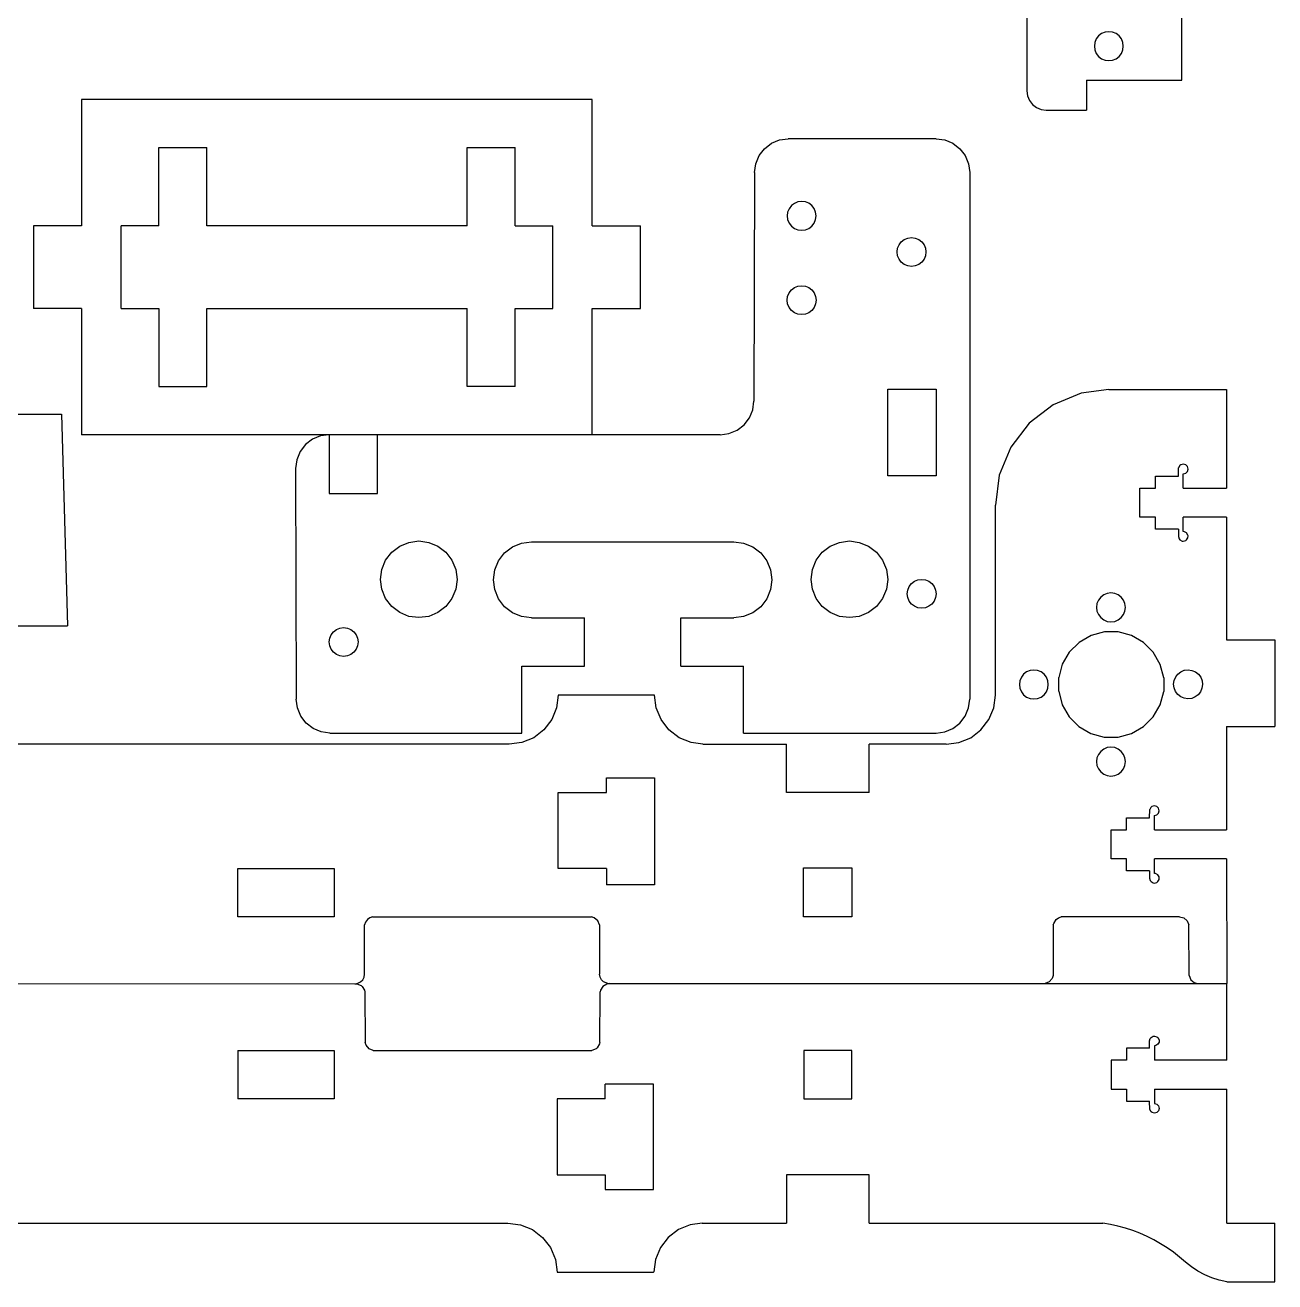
# Model space of a CAD drawing. Extents: x -275 to 319, y -186 to 206.
# Drawn here: x -101.9 to 27.9, y -185.7 to -55.2 of the extents above; entities that cross this region are included whole.
import ezdxf

# ---------------------------------------------------------------- set-up
doc = ezdxf.new("R2010")
doc.units = 0
doc.layers.get('0').update_dxf_attribs({"linetype": 'CONTINUOUS'})

msp = doc.modelspace()

# ---------------------------------------------------------------- linework, layer by layer
for p, q in [((2.11, -44.49), (2.12, -62.06)), ((18.21, -60.95), (18.21, -49.96)), ((10.24, -55.98), (9.88, -56.13)), ((10.63, -55.93), (10.24, -55.98)), ((11.02, -55.98), (10.63, -55.93)), ((11.38, -56.13), (11.02, -55.98)), ((9.18, -57.04), (9.13, -57.43)), ((9.33, -56.68), (9.18, -57.04)), ((9.57, -56.37), (9.33, -56.68)), ((9.88, -56.13), (9.57, -56.37)), ((11.69, -56.37), (11.38, -56.13)), ((11.93, -56.68), (11.69, -56.37)), ((12.08, -57.04), (11.93, -56.68)), ((12.13, -57.43), (12.08, -57.04)), ((9.13, -57.43), (9.18, -57.82)), ((9.18, -57.82), (9.33, -58.18)), ((9.33, -58.18), (9.57, -58.49)), ((9.57, -58.49), (9.88, -58.73)), ((11.38, -58.73), (11.69, -58.49)), ((11.69, -58.49), (11.93, -58.18)), ((11.93, -58.18), (12.08, -57.82)), ((12.08, -57.82), (12.13, -57.43)), ((9.88, -58.73), (10.24, -58.88)), ((10.24, -58.88), (10.63, -58.93)), ((10.63, -58.93), (11.02, -58.88)), ((11.02, -58.88), (11.38, -58.73)), ((8.32, -60.95), (18.21, -60.95)), ((8.32, -60.95), (8.32, -64.06)), ((2.12, -62.06), (2.19, -62.58)), ((2.19, -62.58), (2.39, -63.06)), ((-43, -62.96), (-96, -62.96)), ((-96, -62.96), (-96, -76.07)), ((-43, -76.07), (-43, -62.96)), ((2.39, -63.06), (2.71, -63.48)), ((2.71, -63.48), (3.12, -63.79)), ((3.12, -63.79), (3.6, -63.99)), ((3.6, -63.99), (4.12, -64.06)), ((4.12, -64.06), (8.32, -64.06)), ((-25.12, -68.07), (-24.39, -67.51)), ((-24.39, -67.51), (-23.55, -67.16)), ((-23.55, -67.16), (-22.64, -67.04)), ((-7.3, -67.04), (-22.64, -67.04)), ((-7.3, -67.04), (-6.39, -67.16)), ((-6.39, -67.16), (-5.55, -67.51)), ((-5.55, -67.51), (-4.82, -68.07)), ((-87.99, -76.07), (-87.99, -67.96)), ((-87.99, -67.96), (-83, -67.96)), ((-83, -76.07), (-83, -67.96)), ((-55.99, -76.07), (-55.99, -67.96)), ((-55.99, -67.96), (-51, -67.96)), ((-51, -76.07), (-51, -67.96)), ((-26.02, -69.64), (-25.67, -68.79)), ((-25.67, -68.79), (-25.12, -68.07)), ((-4.82, -68.07), (-4.27, -68.79)), ((-4.27, -68.79), (-3.92, -69.64)), ((-26.14, -70.54), (-26.02, -69.64)), ((-3.92, -69.64), (-3.8, -70.54)), ((-26.14, -70.54), (-26.21, -94.26)), ((-3.8, -70.54), (-3.8, -125.21)), ((-22.56, -74.3), (-22.71, -74.66)), ((-22.32, -73.98), (-22.56, -74.3)), ((-22.01, -73.75), (-22.32, -73.98)), ((-21.65, -73.59), (-22.01, -73.75)), ((-21.26, -73.54), (-21.65, -73.59)), ((-20.87, -73.59), (-21.26, -73.54)), ((-20.51, -73.74), (-20.87, -73.59)), ((-20.2, -73.98), (-20.51, -73.74)), ((-19.96, -74.29), (-20.2, -73.98)), ((-19.81, -74.65), (-19.96, -74.29)), ((-22.71, -74.66), (-22.76, -75.05)), ((-22.76, -75.05), (-22.71, -75.43)), ((-22.71, -75.43), (-22.56, -75.8)), ((-19.96, -75.79), (-19.81, -75.43)), ((-19.76, -75.04), (-19.81, -74.65)), ((-19.81, -75.43), (-19.76, -75.04)), ((-101, -76.07), (-101, -84.65)), ((-96, -76.07), (-101, -76.07)), ((-91.89, -84.65), (-91.89, -76.07)), ((-87.99, -76.07), (-91.89, -76.07)), ((-55.99, -76.07), (-83, -76.07)), ((-51, -76.07), (-47.1, -76.07)), ((-47.1, -84.65), (-47.1, -76.07)), ((-43, -76.07), (-38, -76.07)), ((-38, -84.65), (-38, -76.07)), ((-22.56, -75.8), (-22.32, -76.11)), ((-22.32, -76.11), (-22.01, -76.34)), ((-22.01, -76.34), (-21.64, -76.49)), ((-21.64, -76.49), (-21.25, -76.54)), ((-21.25, -76.54), (-20.87, -76.49)), ((-20.87, -76.49), (-20.51, -76.34)), ((-20.51, -76.34), (-20.2, -76.1)), ((-20.2, -76.1), (-19.96, -75.79)), ((-11.3, -78.4), (-11.15, -78.04)), ((-11.15, -78.04), (-10.91, -77.73)), ((-10.91, -77.73), (-10.6, -77.49)), ((-10.6, -77.49), (-10.23, -77.34)), ((-10.23, -77.34), (-9.85, -77.29)), ((-9.85, -77.29), (-9.46, -77.34)), ((-9.46, -77.34), (-9.1, -77.49)), ((-9.1, -77.49), (-8.79, -77.73)), ((-8.79, -77.73), (-8.55, -78.04)), ((-8.55, -78.04), (-8.4, -78.4)), ((-11.35, -78.79), (-11.3, -78.4)), ((-11.3, -79.18), (-11.35, -78.79)), ((-11.15, -79.54), (-11.3, -79.18)), ((-10.91, -79.85), (-11.15, -79.54)), ((-8.55, -79.54), (-8.79, -79.85)), ((-8.4, -79.18), (-8.55, -79.54)), ((-8.4, -78.4), (-8.35, -78.79)), ((-8.35, -78.79), (-8.4, -79.18)), ((-10.6, -80.09), (-10.91, -79.85)), ((-10.23, -80.24), (-10.6, -80.09)), ((-9.85, -80.29), (-10.23, -80.24)), ((-9.46, -80.24), (-9.85, -80.29)), ((-9.1, -80.09), (-9.46, -80.24)), ((-8.79, -79.85), (-9.1, -80.09)), ((-22.76, -83.79), (-22.71, -83.4)), ((-22.71, -83.4), (-22.56, -83.04)), ((-22.56, -83.04), (-22.32, -82.73)), ((-22.32, -82.73), (-22.01, -82.49)), ((-22.01, -82.49), (-21.65, -82.34)), ((-21.65, -82.34), (-21.26, -82.29)), ((-21.26, -82.29), (-20.87, -82.34)), ((-20.87, -82.34), (-20.51, -82.49)), ((-20.51, -82.49), (-20.2, -82.73)), ((-20.2, -82.73), (-19.96, -83.04)), ((-19.96, -83.04), (-19.81, -83.4)), ((-19.81, -83.4), (-19.76, -83.79)), ((-96, -84.65), (-101, -84.65)), ((-96, -84.65), (-96, -97.76)), ((-91.89, -84.65), (-87.99, -84.65)), ((-87.99, -84.65), (-87.99, -92.76)), ((-83, -92.76), (-82.99, -84.65)), ((-82.99, -84.65), (-55.99, -84.65)), ((-55.99, -92.76), (-55.99, -84.65)), ((-51, -92.76), (-50.99, -84.65)), ((-50.99, -84.65), (-47.1, -84.65)), ((-43, -97.76), (-43, -84.65)), ((-43, -84.65), (-38, -84.65)), ((-22.71, -84.18), (-22.76, -83.79)), ((-22.56, -84.54), (-22.71, -84.18)), ((-22.32, -84.85), (-22.56, -84.54)), ((-19.96, -84.54), (-20.2, -84.85)), ((-19.81, -84.18), (-19.96, -84.54)), ((-19.76, -83.79), (-19.81, -84.18)), ((-22.01, -85.09), (-22.32, -84.85)), ((-21.65, -85.24), (-22.01, -85.09)), ((-21.26, -85.29), (-21.65, -85.24)), ((-20.87, -85.24), (-21.26, -85.29)), ((-20.51, -85.09), (-20.87, -85.24)), ((-20.2, -84.85), (-20.51, -85.09)), ((-87.99, -92.76), (-83, -92.76)), ((-51, -92.76), (-55.99, -92.76)), ((-12.3, -93.03), (-7.3, -93.03)), ((-12.3, -102.03), (-12.3, -93.03)), ((-7.3, -93.03), (-7.3, -102.03)), ((7.77, -93.43), (4.87, -94.64)), ((10.64, -93.06), (7.77, -93.43)), ((10.64, -93.06), (22.86, -93.06)), ((22.86, -93.06), (22.86, -103.31)), ((-26.68, -96.01), (-26.33, -95.17)), ((-26.33, -95.17), (-26.21, -94.26)), ((4.87, -94.64), (2.37, -96.55)), ((-110.57, -95.61), (-98.07, -95.61)), ((-98.07, -95.61), (-97.45, -117.6)), ((-27.24, -96.73), (-26.68, -96.01)), ((-70.29, -97.76), (-96, -97.76)), ((-70.29, -97.76), (-71.19, -97.88)), ((-70.29, -97.76), (-70.29, -103.86)), ((-65.29, -97.76), (-70.29, -97.76)), ((-65.29, -103.86), (-65.29, -97.76)), ((-43, -97.76), (-65.29, -97.76)), ((-29.71, -97.76), (-43, -97.76)), ((-29.71, -97.76), (-28.81, -97.64)), ((-28.81, -97.64), (-27.96, -97.29)), ((-27.96, -97.29), (-27.24, -96.73)), ((2.37, -96.55), (0.46, -99.04)), ((-72.76, -98.78), (-73.32, -99.51)), ((-72.04, -98.23), (-72.76, -98.78)), ((-71.19, -97.88), (-72.04, -98.23)), ((0.46, -99.04), (-0.74, -101.94)), ((-73.67, -100.35), (-73.79, -101.26)), ((-73.32, -99.51), (-73.67, -100.35)), ((-73.79, -101.26), (-73.72, -125.21)), ((17.86, -102.06), (17.87, -101.18)), ((18, -100.95), (17.87, -101.18)), ((18.11, -100.87), (18, -100.95)), ((18.36, -100.81), (18.11, -100.87)), ((18.61, -100.87), (18.36, -100.81)), ((18.79, -101.06), (18.61, -100.87)), ((18.61, -101.74), (18.79, -101.56)), ((18.86, -101.31), (18.79, -101.06)), ((18.79, -101.56), (18.86, -101.31)), ((-7.3, -102.03), (-12.3, -102.03)), ((-0.74, -101.94), (-1.15, -105.06)), ((15.46, -103.31), (15.46, -102.06)), ((15.46, -102.06), (17.86, -102.06)), ((18.36, -101.81), (18.61, -101.74)), ((18.36, -103.31), (18.36, -101.81)), ((-70.29, -103.86), (-65.29, -103.86)), ((13.86, -106.31), (13.86, -103.31)), ((13.86, -103.31), (15.46, -103.31)), ((18.36, -103.31), (22.86, -103.31)), ((-1.15, -124.77), (-1.15, -105.06)), ((15.46, -106.31), (13.86, -106.31)), ((15.46, -107.56), (15.46, -106.31)), ((22.86, -106.31), (18.36, -106.31)), ((18.36, -107.81), (18.36, -106.31)), ((22.86, -106.31), (22.86, -119.04)), ((17.86, -107.56), (15.46, -107.56)), ((17.86, -107.56), (17.86, -108.31)), ((18.49, -107.82), (18.36, -107.81)), ((18.71, -107.95), (18.49, -107.82)), ((18.84, -108.18), (18.71, -107.95)), ((18.85, -108.25), (18.84, -108.18)), ((-63.81, -109.95), (-62.98, -109.32)), ((-62.98, -109.32), (-62.03, -108.92)), ((-62.03, -108.92), (-61, -108.78)), ((-61, -108.78), (-59.97, -108.92)), ((-59.97, -108.92), (-59.01, -109.32)), ((-59.01, -109.32), (-58.19, -109.95)), ((-52.09, -110.02), (-51.27, -109.39)), ((-51.27, -109.39), (-50.32, -108.99)), ((-50.32, -108.99), (-49.3, -108.86)), ((-49.3, -108.86), (-28.3, -108.86)), ((-28.3, -108.86), (-27.28, -108.99)), ((-27.28, -108.99), (-26.32, -109.39)), ((-26.32, -109.39), (-25.5, -110.02)), ((-19.11, -109.95), (-18.28, -109.32)), ((-18.28, -109.32), (-17.33, -108.92)), ((-17.33, -108.92), (-16.3, -108.78)), ((-16.3, -108.78), (-15.27, -108.92)), ((-15.27, -108.92), (-14.31, -109.32)), ((-14.31, -109.32), (-13.49, -109.95)), ((17.86, -108.31), (17.93, -108.56)), ((17.93, -108.56), (18, -108.66)), ((18, -108.66), (18.23, -108.79)), ((18.23, -108.79), (18.36, -108.81)), ((18.36, -108.81), (18.61, -108.74)), ((18.61, -108.74), (18.71, -108.66)), ((18.71, -108.66), (18.84, -108.44)), ((18.84, -108.44), (18.85, -108.25)), ((-64.84, -111.73), (-64.44, -110.77)), ((-64.44, -110.77), (-63.81, -109.95)), ((-58.19, -109.95), (-57.56, -110.77)), ((-57.56, -110.77), (-57.16, -111.73)), ((-53.11, -111.79), (-52.72, -110.84)), ((-52.72, -110.84), (-52.09, -110.02)), ((-25.5, -110.02), (-24.88, -110.83)), ((-24.88, -110.83), (-24.48, -111.79)), ((-20.14, -111.73), (-19.74, -110.77)), ((-19.74, -110.77), (-19.11, -109.95)), ((-13.49, -109.95), (-12.86, -110.77)), ((-12.86, -110.77), (-12.46, -111.73)), ((-64.97, -112.76), (-64.84, -111.73)), ((-57.16, -111.73), (-57.02, -112.76)), ((-53.25, -112.81), (-53.11, -111.79)), ((-24.48, -111.79), (-24.35, -112.81)), ((-20.27, -112.76), (-20.14, -111.73)), ((-12.46, -111.73), (-12.32, -112.76)), ((-64.84, -113.79), (-64.97, -112.76)), ((-57.02, -112.76), (-57.16, -113.79)), ((-53.11, -113.83), (-53.25, -112.81)), ((-24.35, -112.81), (-24.48, -113.83)), ((-20.14, -113.79), (-20.27, -112.76)), ((-12.32, -112.76), (-12.46, -113.79)), ((-10.1, -113.51), (-9.86, -113.2)), ((-9.86, -113.2), (-9.55, -112.96)), ((-9.55, -112.96), (-9.19, -112.81)), ((-9.19, -112.81), (-8.8, -112.76)), ((-8.8, -112.76), (-8.41, -112.81)), ((-8.41, -112.81), (-8.05, -112.96)), ((-8.05, -112.96), (-7.74, -113.2)), ((-7.74, -113.2), (-7.5, -113.51)), ((-64.44, -114.75), (-64.84, -113.79)), ((-63.81, -115.57), (-64.44, -114.75)), ((-57.56, -114.75), (-58.19, -115.57)), ((-57.16, -113.79), (-57.56, -114.75)), ((-52.72, -114.79), (-53.11, -113.83)), ((-24.48, -113.83), (-24.88, -114.78)), ((-19.74, -114.75), (-20.14, -113.79)), ((-19.11, -115.57), (-19.74, -114.75)), ((-12.86, -114.75), (-13.49, -115.57)), ((-12.46, -113.79), (-12.86, -114.75)), ((-10.3, -114.26), (-10.25, -113.87)), ((-10.25, -114.65), (-10.3, -114.26)), ((-10.25, -113.87), (-10.1, -113.51)), ((-10.1, -115.01), (-10.25, -114.65)), ((-7.5, -113.51), (-7.35, -113.87)), ((-7.35, -114.65), (-7.5, -115.01)), ((-7.35, -113.87), (-7.3, -114.26)), ((-7.3, -114.26), (-7.35, -114.65)), ((9.79, -114.61), (9.55, -114.92)), ((10.1, -114.37), (9.79, -114.61)), ((10.46, -114.22), (10.1, -114.37)), ((10.85, -114.17), (10.46, -114.22)), ((11.24, -114.22), (10.85, -114.17)), ((11.6, -114.37), (11.24, -114.22)), ((11.91, -114.61), (11.6, -114.37)), ((12.15, -114.92), (11.91, -114.61)), ((-62.98, -116.2), (-63.81, -115.57)), ((-58.19, -115.57), (-59.01, -116.2)), ((-52.09, -115.6), (-52.72, -114.79)), ((-51.27, -116.23), (-52.09, -115.6)), ((-25.5, -115.6), (-26.32, -116.23)), ((-24.88, -114.78), (-25.5, -115.6)), ((-18.28, -116.2), (-19.11, -115.57)), ((-13.49, -115.57), (-14.31, -116.2)), ((-9.86, -115.32), (-10.1, -115.01)), ((-9.55, -115.56), (-9.86, -115.32)), ((-9.19, -115.71), (-9.55, -115.56)), ((-8.8, -115.76), (-9.19, -115.71)), ((-8.41, -115.71), (-8.8, -115.76)), ((-8.05, -115.56), (-8.41, -115.71)), ((-7.74, -115.32), (-8.05, -115.56)), ((-7.5, -115.01), (-7.74, -115.32)), ((9.4, -115.28), (9.35, -115.67)), ((9.35, -115.67), (9.4, -116.06)), ((9.55, -114.92), (9.4, -115.28)), ((9.4, -116.06), (9.55, -116.42)), ((12.3, -115.28), (12.15, -114.92)), ((12.15, -116.42), (12.3, -116.06)), ((12.35, -115.67), (12.3, -115.28)), ((12.3, -116.06), (12.35, -115.67)), ((-62.03, -116.6), (-62.98, -116.2)), ((-61, -116.73), (-62.03, -116.6)), ((-59.97, -116.6), (-61, -116.73)), ((-59.01, -116.2), (-59.97, -116.6)), ((-50.32, -116.63), (-51.27, -116.23)), ((-49.3, -116.76), (-50.32, -116.63)), ((-49.3, -116.76), (-43.8, -116.76)), ((-43.8, -121.76), (-43.8, -116.76)), ((-33.8, -116.76), (-28.3, -116.76)), ((-33.8, -121.76), (-33.8, -116.76)), ((-27.28, -116.62), (-28.3, -116.76)), ((-26.32, -116.23), (-27.28, -116.62)), ((-17.33, -116.6), (-18.28, -116.2)), ((-16.3, -116.73), (-17.33, -116.6)), ((-15.27, -116.6), (-16.3, -116.73)), ((-14.31, -116.2), (-15.27, -116.6)), ((9.55, -116.42), (9.79, -116.73)), ((9.79, -116.73), (10.1, -116.97)), ((10.1, -116.97), (10.46, -117.12)), ((10.46, -117.12), (10.85, -117.17)), ((10.85, -117.17), (11.24, -117.12)), ((11.24, -117.12), (11.6, -116.97)), ((11.6, -116.97), (11.91, -116.73)), ((11.91, -116.73), (12.15, -116.42)), ((-110.57, -117.6), (-97.45, -117.6)), ((-70.25, -118.87), (-70.1, -118.51)), ((-70.1, -118.51), (-69.86, -118.2)), ((-69.86, -118.2), (-69.55, -117.96)), ((-69.55, -117.96), (-69.19, -117.81)), ((-69.19, -117.81), (-68.8, -117.76)), ((-68.8, -117.76), (-68.41, -117.81)), ((-68.41, -117.81), (-68.05, -117.96)), ((-68.05, -117.96), (-67.74, -118.2)), ((-67.74, -118.2), (-67.5, -118.51)), ((-67.5, -118.51), (-67.35, -118.87)), ((8.79, -118.59), (7.54, -119.3)), ((10.17, -118.22), (8.79, -118.59)), ((11.61, -118.22), (10.17, -118.22)), ((13, -118.6), (11.61, -118.22)), ((14.24, -119.32), (13, -118.6)), ((-70.3, -119.26), (-70.25, -118.87)), ((-70.25, -119.65), (-70.3, -119.26)), ((-70.1, -120.01), (-70.25, -119.65)), ((-67.35, -119.65), (-67.5, -120.01)), ((-67.35, -118.87), (-67.3, -119.26)), ((-67.3, -119.26), (-67.35, -119.65)), ((7.54, -119.3), (6.52, -120.32)), ((15.25, -120.33), (14.24, -119.32)), ((22.86, -119.04), (27.86, -119.04)), ((27.86, -119.04), (27.86, -128.04)), ((-69.86, -120.32), (-70.1, -120.01)), ((-69.55, -120.56), (-69.86, -120.32)), ((-69.19, -120.71), (-69.55, -120.56)), ((-68.8, -120.76), (-69.19, -120.71)), ((-68.41, -120.71), (-68.8, -120.76)), ((-68.05, -120.56), (-68.41, -120.71)), ((-67.74, -120.32), (-68.05, -120.56)), ((-67.5, -120.01), (-67.74, -120.32)), ((6.52, -120.32), (5.8, -121.56)), ((15.97, -121.58), (15.25, -120.33)), ((-50.3, -128.71), (-50.3, -121.76)), ((-50.3, -121.76), (-43.8, -121.76)), ((-33.8, -121.76), (-27.3, -121.76)), ((-27.3, -128.71), (-27.3, -121.76)), ((2.1, -122.37), (1.79, -122.61)), ((2.46, -122.22), (2.1, -122.37)), ((2.85, -122.17), (2.46, -122.22)), ((3.24, -122.22), (2.85, -122.17)), ((3.6, -122.37), (3.24, -122.22)), ((3.91, -122.61), (3.6, -122.37)), ((5.8, -121.56), (5.43, -122.94)), ((16.34, -122.97), (15.97, -121.58)), ((17.81, -122.59), (18.12, -122.35)), ((18.12, -122.35), (18.46, -122.2)), ((18.46, -122.2), (18.49, -122.2)), ((18.49, -122.2), (18.87, -122.16)), ((18.87, -122.16), (19.26, -122.21)), ((19.26, -122.21), (19.62, -122.37)), ((19.62, -122.37), (19.93, -122.61)), ((1.4, -123.28), (1.35, -123.67)), ((1.35, -123.67), (1.4, -124.06)), ((1.55, -122.92), (1.4, -123.28)), ((1.79, -122.61), (1.55, -122.92)), ((4.15, -122.92), (3.91, -122.61)), ((4.3, -123.28), (4.15, -122.92)), ((4.35, -123.67), (4.3, -123.28)), ((4.3, -124.06), (4.35, -123.67)), ((5.43, -124.38), (5.43, -122.94)), ((16.34, -122.97), (16.33, -124.4)), ((17.36, -123.64), (17.41, -123.25)), ((17.41, -124.03), (17.36, -123.64)), ((17.41, -123.25), (17.57, -122.89)), ((17.57, -122.89), (17.81, -122.59)), ((19.93, -122.61), (20.17, -122.92)), ((20.17, -122.92), (20.31, -123.28)), ((20.36, -123.67), (20.3, -124.06)), ((20.31, -123.28), (20.36, -123.67)), ((-46.52, -124.77), (-46.69, -126.09)), ((-36.52, -124.77), (-46.52, -124.77)), ((-36.35, -126.09), (-36.52, -124.77)), ((-1.32, -126.09), (-1.15, -124.77)), ((1.4, -124.06), (1.55, -124.42)), ((1.55, -124.42), (1.79, -124.73)), ((1.79, -124.73), (2.1, -124.97)), ((2.1, -124.97), (2.46, -125.12)), ((2.46, -125.12), (2.85, -125.17)), ((2.85, -125.17), (3.24, -125.12)), ((3.24, -125.12), (3.6, -124.97)), ((3.6, -124.97), (3.91, -124.73)), ((3.91, -124.73), (4.15, -124.42)), ((4.15, -124.42), (4.3, -124.06)), ((5.43, -124.38), (5.8, -125.77)), ((15.96, -125.79), (16.33, -124.4)), ((17.55, -124.39), (17.41, -124.03)), ((17.79, -124.71), (17.55, -124.39)), ((18.1, -124.95), (17.79, -124.71)), ((18.46, -125.1), (18.1, -124.95)), ((18.84, -125.16), (18.46, -125.1)), ((19.23, -125.11), (18.84, -125.16)), ((19.6, -124.96), (19.23, -125.11)), ((19.91, -124.73), (19.6, -124.96)), ((20.15, -124.42), (19.91, -124.73)), ((20.3, -124.06), (20.15, -124.42)), ((-73.6, -126.11), (-73.72, -125.21)), ((-73.25, -126.96), (-73.6, -126.11)), ((-46.69, -126.09), (-47.2, -127.32)), ((-35.84, -127.32), (-36.35, -126.09)), ((-4.27, -126.96), (-3.92, -126.11)), ((-3.92, -126.11), (-3.8, -125.21)), ((-1.83, -127.32), (-1.32, -126.09)), ((5.8, -125.77), (6.51, -127.01)), ((15.24, -127.03), (15.96, -125.79)), ((-72.69, -127.68), (-73.25, -126.96)), ((-71.97, -128.24), (-72.69, -127.68)), ((-47.2, -127.32), (-48.01, -128.38)), ((-35.03, -128.38), (-35.84, -127.32)), ((-5.55, -128.24), (-4.82, -127.68)), ((-4.82, -127.68), (-4.27, -126.96)), ((-2.64, -128.38), (-1.83, -127.32)), ((6.51, -127.01), (7.52, -128.03)), ((14.22, -128.04), (15.24, -127.03)), ((-71.12, -128.59), (-71.97, -128.24)), ((-70.22, -128.71), (-71.12, -128.59)), ((-70.22, -128.71), (-50.3, -128.71)), ((-48.01, -128.38), (-49.07, -129.19)), ((-33.97, -129.19), (-35.03, -128.38)), ((-27.3, -128.71), (-7.3, -128.71)), ((-7.3, -128.71), (-6.39, -128.59)), ((-6.39, -128.59), (-5.55, -128.24)), ((-3.7, -129.19), (-2.64, -128.38)), ((7.52, -128.03), (8.77, -128.75)), ((8.77, -128.75), (10.15, -129.12)), ((11.59, -129.13), (12.98, -128.76)), ((12.98, -128.76), (14.22, -128.04)), ((22.86, -128.04), (22.86, -138.77)), ((22.86, -128.04), (27.86, -128.04)), ((-51.62, -129.87), (-117.14, -129.87)), ((-50.3, -129.7), (-51.62, -129.87)), ((-49.07, -129.19), (-50.3, -129.7)), ((-32.74, -129.7), (-33.97, -129.19)), ((-31.51, -129.87), (-32.74, -129.7)), ((-31.51, -129.87), (-22.83, -129.87)), ((-22.84, -134.87), (-22.83, -129.87)), ((-14.26, -134.87), (-14.26, -129.87)), ((-6.25, -129.87), (-14.26, -129.87)), ((-6.25, -129.87), (-4.93, -129.7)), ((-4.93, -129.7), (-3.7, -129.19)), ((10.1, -130.37), (9.79, -130.61)), ((10.46, -130.22), (10.1, -130.37)), ((10.15, -129.12), (11.59, -129.13)), ((10.85, -130.17), (10.46, -130.22)), ((11.24, -130.22), (10.85, -130.17)), ((11.6, -130.37), (11.24, -130.22)), ((11.91, -130.61), (11.6, -130.37)), ((9.4, -131.28), (9.35, -131.67)), ((9.35, -131.67), (9.4, -132.06)), ((9.55, -130.92), (9.4, -131.28)), ((9.79, -130.61), (9.55, -130.92)), ((12.15, -130.92), (11.91, -130.61)), ((12.3, -131.28), (12.15, -130.92)), ((12.35, -131.67), (12.3, -131.28)), ((12.3, -132.06), (12.35, -131.67)), ((9.4, -132.06), (9.55, -132.42)), ((9.55, -132.42), (9.79, -132.73)), ((9.79, -132.73), (10.1, -132.97)), ((10.1, -132.97), (10.46, -133.12)), ((11.24, -133.12), (11.6, -132.97)), ((11.6, -132.97), (11.91, -132.73)), ((11.91, -132.73), (12.15, -132.42)), ((12.15, -132.42), (12.3, -132.06)), ((-41.52, -133.37), (-36.52, -133.37)), ((-41.52, -134.87), (-41.52, -133.37)), ((-36.52, -133.37), (-36.52, -144.45)), ((10.46, -133.12), (10.85, -133.17)), ((10.85, -133.17), (11.24, -133.12)), ((-46.52, -134.87), (-41.52, -134.87)), ((-46.52, -142.77), (-46.52, -134.87)), ((-14.26, -134.87), (-22.84, -134.87)), ((14.86, -137.52), (14.88, -136.64)), ((15, -136.42), (14.88, -136.64)), ((15.11, -136.34), (15, -136.42)), ((15.36, -136.27), (15.11, -136.34)), ((15.61, -136.34), (15.36, -136.27)), ((15.79, -136.52), (15.61, -136.34)), ((15.86, -136.77), (15.79, -136.52)), ((15.79, -137.02), (15.86, -136.77)), ((12.46, -137.52), (14.86, -137.52)), ((12.46, -138.77), (12.46, -137.52)), ((15.36, -137.27), (15.61, -137.21)), ((15.36, -138.77), (15.36, -137.27)), ((15.61, -137.21), (15.79, -137.02)), ((10.86, -141.77), (10.86, -138.77)), ((10.86, -138.77), (12.46, -138.77)), ((15.36, -138.77), (22.86, -138.77)), ((12.46, -141.77), (10.86, -141.77)), ((12.46, -143.02), (12.46, -141.77)), ((22.86, -141.77), (15.36, -141.77)), ((15.36, -143.27), (15.36, -141.77)), ((22.86, -141.77), (22.87, -154.71)), ((-79.8, -147.77), (-79.8, -142.77)), ((-79.8, -142.77), (-69.8, -142.77)), ((-69.8, -142.77), (-69.8, -147.77)), ((-41.52, -142.77), (-46.52, -142.77)), ((-41.52, -142.77), (-41.51, -144.45)), ((-21.05, -147.77), (-21.05, -142.69)), ((-21.05, -142.69), (-16.05, -142.69)), ((-16.05, -142.69), (-16.05, -147.77)), ((14.86, -143.02), (12.46, -143.02)), ((14.86, -143.02), (14.86, -143.77)), ((15.49, -143.29), (15.36, -143.27)), ((15.71, -143.42), (15.49, -143.29)), ((15.84, -143.64), (15.71, -143.42)), ((-36.52, -144.45), (-41.51, -144.45)), ((14.86, -143.77), (14.93, -144.02)), ((14.93, -144.02), (15.01, -144.13)), ((15.01, -144.13), (15.23, -144.26)), ((15.23, -144.26), (15.36, -144.27)), ((15.36, -144.27), (15.61, -144.21)), ((15.61, -144.21), (15.71, -144.13)), ((15.71, -144.13), (15.84, -143.9)), ((15.84, -143.9), (15.84, -143.64)), ((-69.8, -147.77), (-79.8, -147.77)), ((-66.63, -153.72), (-66.62, -148.62)), ((-66.52, -148.32), (-66.62, -148.62)), ((-66.34, -148.07), (-66.52, -148.32)), ((-66.08, -147.88), (-66.34, -148.07)), ((-65.79, -147.79), (-66.08, -147.88)), ((-65.79, -147.79), (-43.07, -147.79)), ((-42.78, -147.88), (-43.07, -147.79)), ((-42.42, -148.19), (-42.78, -147.88)), ((-42.24, -148.62), (-42.42, -148.19)), ((-42.24, -148.62), (-42.23, -153.72)), ((-16.05, -147.77), (-21.05, -147.77)), ((4.87, -148.62), (4.85, -153.88)), ((4.87, -148.62), (4.91, -148.46)), ((4.91, -148.46), (5.15, -148.07)), ((5.15, -148.07), (5.4, -147.88)), ((5.4, -147.88), (5.7, -147.79)), ((17.96, -147.77), (5.7, -147.79)), ((17.96, -147.77), (18.41, -147.88)), ((18.41, -147.88), (18.77, -148.19)), ((18.77, -148.19), (18.95, -148.62)), ((18.97, -153.88), (18.95, -148.62)), ((-66.68, -154.03), (-66.63, -153.72)), ((-42.18, -154.03), (-42.23, -153.72)), ((4.85, -153.88), (4.75, -154.17)), ((18.97, -153.88), (19.15, -154.31)), ((-117.14, -154.71), (-67.63, -154.72)), ((-67.63, -154.72), (-67.32, -154.67)), ((-67.63, -154.72), (-67.42, -154.73)), ((-67.42, -154.73), (-66.99, -154.9)), ((-67.32, -154.67), (-67.04, -154.53)), ((-67.04, -154.53), (-66.82, -154.31)), ((-66.99, -154.9), (-66.87, -155.01)), ((-66.87, -155.01), (-66.63, -155.4)), ((-66.82, -154.31), (-66.68, -154.03)), ((-42.04, -154.31), (-42.18, -154.03)), ((-41.88, -155.01), (-42.13, -155.4)), ((-41.82, -154.53), (-42.04, -154.31)), ((-41.49, -154.76), (-41.88, -155.01)), ((-41.39, -154.71), (-41.82, -154.53)), ((-41.18, -154.71), (-41.49, -154.76)), ((-41.39, -154.71), (-41.18, -154.71)), ((-41.18, -154.71), (4.02, -154.71)), ((4.45, -154.53), (4.02, -154.71)), ((4.02, -154.71), (19.8, -154.71)), ((4.75, -154.17), (4.45, -154.53)), ((19.15, -154.31), (19.5, -154.61)), ((19.5, -154.61), (19.8, -154.71)), ((19.8, -154.71), (21.54, -154.71)), ((21.54, -154.71), (22.87, -154.71)), ((22.87, -162.66), (22.87, -154.71)), ((-66.63, -155.4), (-66.59, -155.56)), ((-66.59, -155.56), (-66.56, -160.82)), ((-42.19, -160.82), (-42.16, -155.56)), ((-42.13, -155.4), (-42.16, -155.56)), ((14.93, -160.41), (15.01, -160.31)), ((15.01, -160.31), (15.24, -160.18)), ((15.24, -160.18), (15.37, -160.16)), ((15.37, -160.16), (15.62, -160.23)), ((15.62, -160.23), (15.72, -160.31)), ((15.72, -160.31), (15.85, -160.53)), ((-79.79, -161.66), (-69.79, -161.66)), ((-79.79, -161.66), (-79.79, -166.66)), ((-69.79, -161.66), (-69.79, -166.66)), ((-66.47, -161.11), (-66.56, -160.82)), ((-66.16, -161.47), (-66.47, -161.11)), ((-65.73, -161.65), (-66.16, -161.47)), ((-65.73, -161.65), (-43.02, -161.65)), ((-42.59, -161.47), (-43.02, -161.65)), ((-42.47, -161.37), (-42.59, -161.47)), ((-42.23, -160.97), (-42.47, -161.37)), ((-42.19, -160.82), (-42.23, -160.97)), ((-16.04, -161.66), (-21.04, -161.66)), ((-21.04, -161.66), (-21.04, -166.66)), ((-16.04, -166.66), (-16.04, -161.66)), ((14.87, -161.41), (12.47, -161.41)), ((12.47, -161.41), (12.47, -162.66)), ((14.87, -160.66), (14.93, -160.41)), ((14.87, -161.41), (14.87, -160.66)), ((15.5, -161.14), (15.37, -161.16)), ((15.37, -161.16), (15.37, -162.66)), ((15.72, -161.01), (15.5, -161.14)), ((15.85, -160.79), (15.72, -161.01)), ((15.85, -160.53), (15.85, -160.79)), ((12.47, -162.66), (10.87, -162.66)), ((10.87, -162.66), (10.87, -165.66)), ((22.87, -162.66), (15.37, -162.66)), ((-36.64, -165.16), (-41.64, -165.16)), ((-41.64, -166.66), (-41.64, -165.16)), ((-36.65, -176.06), (-36.64, -165.16)), ((-69.79, -166.66), (-79.79, -166.66)), ((-46.64, -166.66), (-46.64, -174.56)), ((-41.64, -166.66), (-46.64, -166.66)), ((-21.04, -166.66), (-16.04, -166.66)), ((10.87, -165.66), (12.47, -165.66)), ((12.47, -165.66), (12.47, -166.91)), ((12.47, -166.91), (14.87, -166.91)), ((14.88, -167.79), (14.87, -166.91)), ((15.37, -165.66), (15.37, -167.16)), ((15.37, -165.66), (22.87, -165.66)), ((22.87, -179.56), (22.87, -165.66)), ((15.01, -168.01), (14.88, -167.79)), ((15.12, -168.09), (15.01, -168.01)), ((15.37, -168.16), (15.12, -168.09)), ((15.37, -167.16), (15.62, -167.23)), ((15.62, -168.09), (15.37, -168.16)), ((15.62, -167.23), (15.8, -167.41)), ((15.8, -167.91), (15.62, -168.09)), ((15.8, -167.41), (15.87, -167.66)), ((15.87, -167.66), (15.8, -167.91)), ((-46.64, -174.56), (-41.64, -174.56)), ((-41.64, -174.56), (-41.64, -176.06)), ((-14.26, -174.56), (-22.83, -174.56)), ((-22.83, -174.56), (-22.83, -179.56)), ((-14.26, -179.56), (-14.26, -174.56)), ((-41.64, -176.06), (-36.65, -176.06)), ((-117.14, -179.56), (-51.75, -179.56)), ((-51.75, -179.56), (-50.43, -179.73)), ((-50.43, -179.73), (-49.2, -180.24)), ((-32.82, -179.73), (-34.05, -180.24)), ((-31.59, -179.56), (-32.82, -179.73)), ((-31.59, -179.56), (-22.83, -179.56)), ((-14.26, -179.56), (10, -179.56)), ((10.79, -179.7), (10, -179.56)), ((11.58, -179.87), (10.79, -179.7)), ((12.35, -180.08), (11.58, -179.87)), ((22.87, -179.56), (27.87, -179.56)), ((27.87, -185.66), (27.87, -179.56)), ((-49.2, -180.24), (-48.14, -181.05)), ((-48.14, -181.05), (-47.33, -182.11)), ((-35.1, -181.05), (-35.92, -182.11)), ((-34.05, -180.24), (-35.1, -181.05)), ((13.11, -180.33), (12.35, -180.08)), ((13.86, -180.62), (13.11, -180.33)), ((14.6, -180.94), (13.86, -180.62)), ((15.31, -181.3), (14.6, -180.94)), ((-47.33, -182.11), (-46.82, -183.34)), ((-35.92, -182.11), (-36.43, -183.34)), ((16.01, -181.7), (15.31, -181.3)), ((16.69, -182.13), (16.01, -181.7)), ((17.35, -182.59), (16.69, -182.13)), ((-46.82, -183.34), (-46.65, -184.66)), ((-36.43, -183.34), (-36.59, -184.61)), ((17.98, -183.08), (17.35, -182.59)), ((18.59, -183.61), (17.98, -183.08)), ((19.21, -184.11), (18.59, -183.61)), ((-46.65, -184.66), (-36.64, -184.66)), ((-36.64, -184.66), (-36.59, -184.61)), ((19.88, -184.56), (19.21, -184.11)), ((20.58, -184.94), (19.88, -184.56)), ((21.32, -185.25), (20.58, -184.94)), ((22.08, -185.49), (21.32, -185.25)), ((22.87, -185.66), (22.08, -185.49)), ((22.87, -185.66), (27.87, -185.66))]:
    msp.add_line(p, q)

doc.saveas('drawing.dxf')
